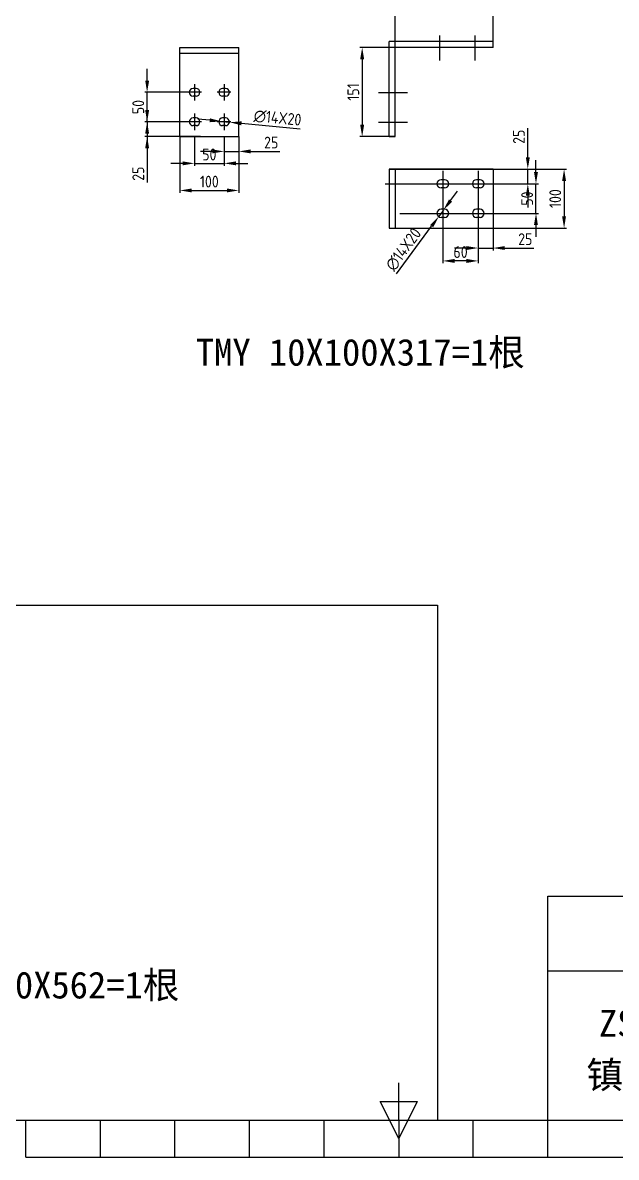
# Model space of a CAD drawing. Extents: x 619634 to 631942, y -3666 to 10046.
# Drawn here: x 621404 to 622410, y 975 to 2897 of the extents above; entities that cross this region are included whole.
import ezdxf

# ---------------------------------------------------------------- set-up
doc = ezdxf.new("R2010")
doc.units = 0
doc.header["$LTSCALE"] = 1000
doc.header["$MEASUREMENT"] = 0
doc.header["$PDMODE"] = 35
doc.linetypes.add('CENTER', pattern=[2, 1.25, -0.25, 0.25, -0.25])
doc.layers.get('0').update_dxf_attribs({"linetype": 'CONTINUOUS'})
doc.layers.get('Defpoints').update_dxf_attribs({"linetype": 'CONTINUOUS'})
for name, color, linetype in [('1-文字1', 7, 'CONTINUOUS'), ('FRAME050', 6, 'CONTINUOUS'), ('FRAME070', 5, 'CONTINUOUS'), ('标注', 3, 'CONTINUOUS')]:
    doc.layers.add(name, color=color, linetype=linetype)
doc.styles.get("Standard").update_dxf_attribs({"font": 'GBENOR', "bigfont": 'GBCBIG'})
doc.styles.add('STYLE2', font='', dxfattribs={"height": 7})
doc.styles.get('STYLE2').set_extended_font_data('SimSun')
doc.dimstyles.new('ISO-25', dxfattribs={"dimtxt": 2.5, "dimasz": 2.5, "dimexe": 1.25, "dimexo": 0.625, "dimtad": 1, "dimtxsty": 'Standard', "dimcen": 2.5, "dimadec": 0, "dimazin": 0, "dimtfac": 1, "dimtmove": 0, "dimatfit": 3, "dimfxl": 1, "dimarcsym": 0})

# ---------------------------------------------------------------- blocks, each defined once
blk = doc.blocks.new('*D1504')
at = {"layer": 'Defpoints', "color": 0}
for p in [(621615.1, 2729.4), (621695.5, 2729.4), (621705.6, 2704.4)]:
    blk.add_point(p, dxfattribs=at)
at = {"layer": '标注', "color": 0, "lineweight": -2}
for p, q in [((621615.1, 2749.4), (621615.1, 2769.4)), ((621695.5, 2729.4), (621611.1, 2729.4)), ((621615.1, 2729.4), (621615.1, 2704.4)), ((621705.6, 2704.4), (621611.1, 2704.4)), ((621615.1, 2684.4), (621615.1, 2626.8))]:
    blk.add_line(p, q, dxfattribs=at)
at = {"layer": '标注', "color": 0}
for points in [[(621611.8, 2749.4), (621618.5, 2749.4), (621615.1, 2729.4)], [(621611.8, 2684.4), (621618.5, 2684.4), (621615.1, 2704.4)]]:
    blk.add_solid(points, dxfattribs=at)
at = {"layer": '标注', "color": 0, "insert": (621600.1, 2641.5), "char_height": 20, "attachment_point": 5, "rotation": 90}
blk.add_mtext('25', dxfattribs=at)
blk = doc.blocks.new('*D1447')
at = {"layer": 'Defpoints', "color": 0}
for p in [(621615.1, 2779.4), (621689, 2779.4), (621689, 2729.4)]:
    blk.add_point(p, dxfattribs=at)
at = {"layer": '标注', "color": 0, "lineweight": -2}
for p, q in [((621615.1, 2799.4), (621615.1, 2819.4)), ((621689, 2779.4), (621611.1, 2779.4)), ((621615.1, 2729.4), (621615.1, 2779.4)), ((621689, 2729.4), (621611.1, 2729.4)), ((621615.1, 2709.4), (621615.1, 2689.4))]:
    blk.add_line(p, q, dxfattribs=at)
at = {"layer": '标注', "color": 0}
for points in [[(621611.8, 2799.4), (621618.5, 2799.4), (621615.1, 2779.4)], [(621611.8, 2709.4), (621618.5, 2709.4), (621615.1, 2729.4)]]:
    blk.add_solid(points, dxfattribs=at)
at = {"layer": '标注', "color": 0, "insert": (621600.1, 2754.4), "char_height": 20, "attachment_point": 5, "rotation": 90}
blk.add_mtext('50', dxfattribs=at)
blk = doc.blocks.new('*D1505')
at = {"layer": 'Defpoints', "color": 0}
for p in [(622047.1, 2855.4), (621979.5, 2704.4), (622035.2, 2704.4)]:
    blk.add_point(p, dxfattribs=at)
at = {"layer": '标注', "color": 0, "lineweight": -2}
for p, q in [((622047.1, 2855.4), (621975.5, 2855.4)), ((621979.5, 2835.4), (621979.5, 2724.4)), ((622035.2, 2704.4), (621975.5, 2704.4))]:
    blk.add_line(p, q, dxfattribs=at)
at = {"layer": '标注', "color": 0}
for points in [[(621976.1, 2835.4), (621982.8, 2835.4), (621979.5, 2855.4)], [(621976.1, 2724.4), (621982.8, 2724.4), (621979.5, 2704.4)]]:
    blk.add_solid(points, dxfattribs=at)
at = {"layer": '标注', "color": 0, "insert": (621964.5, 2779.9), "char_height": 20, "attachment_point": 5, "rotation": 90}
blk.add_mtext('151', dxfattribs=at)
blk = doc.blocks.new('*D1506')
at = {"layer": 'Defpoints', "color": 0}
for p in [(622201.2, 2923.6), (622035.2, 2855.4), (622201.2, 2855.4)]:
    blk.add_point(p, dxfattribs=at)
at = {"layer": '标注', "color": 0, "lineweight": -2}
for p, q in [((622035.2, 2855.4), (622035.2, 2927.6)), ((622055.2, 2923.6), (622181.2, 2923.6)), ((622201.2, 2855.4), (622201.2, 2927.6))]:
    blk.add_line(p, q, dxfattribs=at)
at = {"layer": '标注', "color": 0}
for points in [[(622055.2, 2927), (622055.2, 2920.3), (622035.2, 2923.6)], [(622181.2, 2927), (622181.2, 2920.3), (622201.2, 2923.6)]]:
    blk.add_solid(points, dxfattribs=at)
at = {"layer": '标注', "color": 0, "insert": (622118.2, 2938.6), "char_height": 20, "attachment_point": 5}
blk.add_mtext('166', dxfattribs=at)
blk = doc.blocks.new('*D1507')
at = {"layer": 'Defpoints', "color": 0}
for p in [(622176.2, 2549.3), (622201.2, 2549.3), (622176.2, 2515.5)]:
    blk.add_point(p, dxfattribs=at)
at = {"layer": '标注', "color": 0, "lineweight": -2}
for p, q in [((622176.2, 2549.3), (622176.2, 2511.5)), ((622201.2, 2549.3), (622201.2, 2511.5)), ((622156.2, 2515.5), (622136.2, 2515.5)), ((622176.2, 2515.5), (622201.2, 2515.5)), ((622221.2, 2515.5), (622270.6, 2515.5))]:
    blk.add_line(p, q, dxfattribs=at)
at = {"layer": '标注', "color": 0}
for points in [[(622156.2, 2518.8), (622156.2, 2512.2), (622176.2, 2515.5)], [(622221.2, 2518.8), (622221.2, 2512.2), (622201.2, 2515.5)]]:
    blk.add_solid(points, dxfattribs=at)
at = {"layer": '标注', "color": 0, "insert": (622255.9, 2530.5), "char_height": 20, "attachment_point": 5}
blk.add_mtext('25', dxfattribs=at)
blk = doc.blocks.new('*D1508')
at = {"layer": 'Defpoints', "color": 0}
for p in [(622116.2, 2555.9), (622176.2, 2555.9), (622116.2, 2493.7)]:
    blk.add_point(p, dxfattribs=at)
at = {"layer": '标注', "color": 0, "lineweight": -2}
for p, q in [((622116.2, 2555.9), (622116.2, 2489.7)), ((622176.2, 2555.9), (622176.2, 2489.7)), ((622156.2, 2493.7), (622136.2, 2493.7))]:
    blk.add_line(p, q, dxfattribs=at)
at = {"layer": '标注', "color": 0}
for points in [[(622136.2, 2497), (622136.2, 2490.3), (622116.2, 2493.7)], [(622156.2, 2497), (622156.2, 2490.3), (622176.2, 2493.7)]]:
    blk.add_solid(points, dxfattribs=at)
at = {"layer": '标注', "color": 0, "insert": (622146.2, 2508.7), "char_height": 20, "attachment_point": 5}
blk.add_mtext('60', dxfattribs=at)
blk = doc.blocks.new('*D1448')
at = {"layer": 'Defpoints', "color": 0}
for p in [(622117.3, 2579.9), (622109, 2568.6)]:
    blk.add_point(p, dxfattribs=at)
at = {"layer": '标注', "color": 0, "lineweight": -2}
for p, q in [((622129.2, 2596), (622141.1, 2612.1)), ((622117.3, 2579.9), (622109, 2568.6)), ((622037.9, 2472), (622097.2, 2552.5))]:
    blk.add_line(p, q, dxfattribs=at)
at = {"layer": '标注', "color": 0}
for points in [[(622126.5, 2598), (622131.9, 2594), (622117.3, 2579.9)], [(622094.5, 2554.5), (622099.9, 2550.6), (622109, 2568.6)]]:
    blk.add_solid(points, dxfattribs=at)
at = {"layer": '标注', "color": 0, "insert": (622049.5, 2513.1), "char_height": 20, "attachment_point": 5, "rotation": 53.6327}
blk.add_mtext('∅14X20', dxfattribs=at)
blk = doc.blocks.new('*D1449')
at = {"layer": 'Defpoints', "color": 0}
for p in [(621741.1, 2730.1), (621755, 2728.7)]:
    blk.add_point(p, dxfattribs=at)
at = {"layer": '标注', "color": 0, "lineweight": -2}
for p, q in [((621721.2, 2732), (621701.3, 2733.9)), ((621741.1, 2730.1), (621755, 2728.7)), ((621874.5, 2717), (621774.9, 2726.7))]:
    blk.add_line(p, q, dxfattribs=at)
at = {"layer": '标注', "color": 0}
for points in [[(621721.5, 2735.3), (621720.8, 2728.7), (621741.1, 2730.1)], [(621775.2, 2730.1), (621774.6, 2723.4), (621755, 2728.7)]]:
    blk.add_solid(points, dxfattribs=at)
at = {"layer": '标注', "color": 0, "insert": (621836.1, 2735.8), "char_height": 20, "attachment_point": 5, "rotation": 354.4153}
blk.add_mtext('∅14X20', dxfattribs=at)
blk = doc.blocks.new('*D1450')
at = {"layer": 'Defpoints', "color": 0}
for p in [(622018.2, 2624.3), (622274, 2624.3), (622201.2, 2574.3)]:
    blk.add_point(p, dxfattribs=at)
at = {"layer": '标注', "color": 0, "lineweight": -2}
for p, q in [((622274, 2644.3), (622274, 2664.3)), ((622018.2, 2624.3), (622278, 2624.3)), ((622274, 2574.3), (622274, 2624.3)), ((622201.2, 2574.3), (622278, 2574.3)), ((622274, 2554.3), (622274, 2534.3))]:
    blk.add_line(p, q, dxfattribs=at)
at = {"layer": '标注', "color": 0}
for points in [[(622270.6, 2644.3), (622277.3, 2644.3), (622274, 2624.3)], [(622270.6, 2554.3), (622277.3, 2554.3), (622274, 2574.3)]]:
    blk.add_solid(points, dxfattribs=at)
at = {"layer": '标注', "color": 0, "insert": (622259, 2599.3), "char_height": 20, "attachment_point": 5, "rotation": 90}
blk.add_mtext('50', dxfattribs=at)
blk = doc.blocks.new('*D1509')
at = {"layer": 'Defpoints', "color": 0}
for p in [(622192.3, 2649.3), (622260.1, 2649.3), (622192.3, 2624.3)]:
    blk.add_point(p, dxfattribs=at)
at = {"layer": '标注', "color": 0, "lineweight": -2}
for p, q in [((622260.1, 2669.3), (622260.1, 2718.7)), ((622192.3, 2649.3), (622264.1, 2649.3)), ((622260.1, 2624.3), (622260.1, 2649.3)), ((622192.3, 2624.3), (622264.1, 2624.3)), ((622260.1, 2604.3), (622260.1, 2584.3))]:
    blk.add_line(p, q, dxfattribs=at)
at = {"layer": '标注', "color": 0}
for points in [[(622256.8, 2669.3), (622263.5, 2669.3), (622260.1, 2649.3)], [(622256.8, 2604.3), (622263.5, 2604.3), (622260.1, 2624.3)]]:
    blk.add_solid(points, dxfattribs=at)
at = {"layer": '标注', "color": 0, "insert": (622245.1, 2704), "char_height": 20, "attachment_point": 5, "rotation": 90}
blk.add_mtext('25', dxfattribs=at)
blk = doc.blocks.new('*D1510')
at = {"layer": 'Defpoints', "color": 0}
for p in [(622201.2, 2649.3), (622201.2, 2549.3), (622321.6, 2549.3)]:
    blk.add_point(p, dxfattribs=at)
at = {"layer": '标注', "color": 0, "lineweight": -2}
for p, q in [((622201.2, 2649.3), (622325.6, 2649.3)), ((622321.6, 2629.3), (622321.6, 2569.3)), ((622201.2, 2549.3), (622325.6, 2549.3))]:
    blk.add_line(p, q, dxfattribs=at)
at = {"layer": '标注', "color": 0}
for points in [[(622318.3, 2629.3), (622324.9, 2629.3), (622321.6, 2649.3)], [(622318.3, 2569.3), (622324.9, 2569.3), (622321.6, 2549.3)]]:
    blk.add_solid(points, dxfattribs=at)
at = {"layer": '标注', "color": 0, "insert": (622306.6, 2599.3), "char_height": 20, "attachment_point": 5, "rotation": 90}
blk.add_mtext('100', dxfattribs=at)
blk = doc.blocks.new('*D1451')
at = {"layer": 'Defpoints', "color": 0}
for p in [(621670.5, 2704.4), (621770.5, 2704.4), (621770.5, 2613.1)]:
    blk.add_point(p, dxfattribs=at)
at = {"layer": '标注', "color": 0, "lineweight": -2}
for p, q in [((621670.5, 2704.4), (621670.5, 2609.1)), ((621770.5, 2704.4), (621770.5, 2609.1)), ((621690.5, 2613.1), (621750.5, 2613.1))]:
    blk.add_line(p, q, dxfattribs=at)
at = {"layer": '标注', "color": 0}
for points in [[(621690.5, 2616.4), (621690.5, 2609.8), (621670.5, 2613.1)], [(621750.5, 2616.4), (621750.5, 2609.8), (621770.5, 2613.1)]]:
    blk.add_solid(points, dxfattribs=at)
at = {"layer": '标注', "color": 0, "insert": (621720.5, 2628.1), "char_height": 20, "attachment_point": 5}
blk.add_mtext('100', dxfattribs=at)
blk = doc.blocks.new('*D1452')
at = {"layer": 'Defpoints', "color": 0}
for p in [(621695.5, 2704.4), (621745.5, 2704.4), (621745.5, 2659)]:
    blk.add_point(p, dxfattribs=at)
at = {"layer": '标注', "color": 0, "lineweight": -2}
for p, q in [((621695.5, 2704.4), (621695.5, 2655)), ((621745.5, 2704.4), (621745.5, 2655)), ((621675.5, 2659), (621655.5, 2659)), ((621695.5, 2659), (621745.5, 2659)), ((621765.5, 2659), (621785.5, 2659))]:
    blk.add_line(p, q, dxfattribs=at)
at = {"layer": '标注', "color": 0}
for points in [[(621675.5, 2662.3), (621675.5, 2655.7), (621695.5, 2659)], [(621765.5, 2662.3), (621765.5, 2655.7), (621745.5, 2659)]]:
    blk.add_solid(points, dxfattribs=at)
at = {"layer": '标注', "color": 0, "insert": (621720.5, 2674), "char_height": 20, "attachment_point": 5}
blk.add_mtext('50', dxfattribs=at)
blk = doc.blocks.new('*D1453')
at = {"layer": 'Defpoints', "color": 0}
for p in [(621745.5, 2704.4), (621770.5, 2704.4), (621770.5, 2679.2)]:
    blk.add_point(p, dxfattribs=at)
at = {"layer": '标注', "color": 0, "lineweight": -2}
for p, q in [((621745.5, 2704.4), (621745.5, 2675.2)), ((621770.5, 2704.4), (621770.5, 2675.2)), ((621725.5, 2679.2), (621705.5, 2679.2)), ((621745.5, 2679.2), (621770.5, 2679.2)), ((621790.5, 2679.2), (621840, 2679.2))]:
    blk.add_line(p, q, dxfattribs=at)
at = {"layer": '标注', "color": 0}
for points in [[(621725.5, 2682.6), (621725.5, 2675.9), (621745.5, 2679.2)], [(621790.5, 2682.6), (621790.5, 2675.9), (621770.5, 2679.2)]]:
    blk.add_solid(points, dxfattribs=at)
at = {"layer": '标注', "color": 0, "insert": (621825.3, 2694.2), "char_height": 20, "attachment_point": 5}
blk.add_mtext('25', dxfattribs=at)

msp = doc.modelspace()

# ---------------------------------------------------------------- linework, layer by layer
at = {"color": 0, "linetype": 'CENTER'}
for p, q in [((622111.194, 2833.242), (622111.194, 2875.703)), ((622171.194, 2833.242), (622171.194, 2875.703)), ((622116.194, 2646.482), (622116.194, 2544.585)), ((622176.194, 2646.482), (622176.194, 2544.585)), ((622043.589, 2624.276), (622210.113, 2624.276)), ((622043.413, 2574.276), (622207.009, 2574.276))]:
    msp.add_line(p, q, dxfattribs=at)
at = {"color": 0}
for p, q in [((621770.542, 2704.37), (621770.542, 2855.37)), ((621770.542, 2845.37), (621670.542, 2845.37)), ((622201.194, 2649.276), (622025.194, 2649.276)), ((622025.194, 2649.276), (622201.194, 2649.276)), ((622025.194, 2649.276), (622025.194, 2549.276)), ((622035.194, 2649.276), (622035.194, 2549.276)), ((622201.194, 2649.276), (622201.194, 2549.276)), ((622119.194, 2631.276), (622113.194, 2631.276)), ((622119.194, 2617.276), (622113.194, 2617.276)), ((622179.194, 2631.276), (622173.194, 2631.276)), ((622179.194, 2617.276), (622173.194, 2617.276)), ((622119.194, 2581.276), (622113.194, 2581.276)), ((622179.194, 2581.276), (622173.194, 2581.276)), ((622119.194, 2567.276), (622113.194, 2567.276)), ((622179.194, 2567.276), (622173.194, 2567.276)), ((622025.194, 2549.276), (622201.194, 2549.276))]:
    msp.add_line(p, q, dxfattribs=at)
at = {"color": 7}
for p, q in [((621698.042, 2785.87), (621693.042, 2785.87)), ((621698.042, 2772.87), (621693.042, 2772.87)), ((621748.042, 2785.87), (621743.042, 2785.87)), ((621748.042, 2772.87), (621743.042, 2772.87)), ((621698.042, 2735.87), (621693.042, 2735.87)), ((621748.042, 2735.87), (621743.042, 2735.87)), ((621698.042, 2722.87), (621693.042, 2722.87)), ((621748.042, 2722.87), (621743.042, 2722.87))]:
    msp.add_line(p, q, dxfattribs=at)
for centre, start, end in [((621693.042, 2779.37), 90, 270), ((621698.042, 2779.37), 270, 90), ((621743.042, 2779.37), 90, 270), ((621748.042, 2779.37), 270, 90), ((621693.042, 2729.37), 90, 270), ((621698.042, 2729.37), 270, 90), ((621743.042, 2729.37), 90, 270), ((621748.042, 2729.37), 270, 90)]:
    msp.add_arc(centre, 6.5, start, end, dxfattribs=at)
at = {"color": 0}
for centre, start, end in [((622113.194, 2624.276), 90, 270), ((622119.194, 2624.276), 270, 90), ((622173.194, 2624.276), 90, 270), ((622179.194, 2624.276), 270, 90), ((622113.194, 2574.276), 90, 270), ((622119.194, 2574.276), 270, 90), ((622173.194, 2574.276), 90, 270), ((622179.194, 2574.276), 270, 90)]:
    msp.add_arc(centre, 7, start, end, dxfattribs=at)
at = {"layer": 'FRAME050'}
for p, q in [((622041.322, 1037.878), (622041.322, 1101.058)), ((622009.732, 1069.468), (622072.912, 1069.468)), ((622041.322, 1006.288), (622009.732, 1069.468)), ((622072.912, 1069.468), (622041.322, 1006.288)), ((621409.522, 974.698), (621409.522, 1037.878)), ((621535.882, 974.698), (621535.882, 1037.878)), ((621662.242, 974.698), (621662.242, 1037.878)), ((621788.602, 974.698), (621788.602, 1037.878)), ((621914.962, 974.698), (621914.962, 1037.878)), ((622041.322, 1037.878), (622041.322, 974.698)), ((622167.682, 974.698), (622167.682, 1037.878)), ((622294.042, 974.698), (622294.042, 1037.878)), ((621409.522, 974.698), (622673.122, 974.698))]:
    msp.add_line(p, q, dxfattribs=at)
at = {"layer": 'FRAME070'}
for p, q in [((622294.042, 1037.878), (622294.042, 1416.958)), ((622294.042, 1416.958), (624852.377, 1416.958)), ((622294.042, 1290.598), (624852.377, 1290.598)), ((620021.6, 1037.878), (624852.377, 1037.878))]:
    msp.add_line(p, q, dxfattribs=at)
at = {"layer": '标注', "color": 0}
for p, q in [((622201.194, 2865.37), (622025.194, 2865.37)), ((622025.194, 2704.37), (622025.194, 2865.37)), ((622201.194, 2855.37), (622201.194, 2865.37)), ((621670.542, 2704.37), (621670.542, 2855.37)), ((621670.542, 2855.37), (621770.542, 2855.37)), ((622035.194, 2704.37), (622035.194, 2855.37)), ((622201.194, 2855.37), (622035.194, 2855.37)), ((621695.542, 2793.37), (621695.542, 2765.37)), ((621745.542, 2793.37), (621745.542, 2765.37)), ((621707.042, 2779.37), (621684.042, 2779.37)), ((621757.042, 2779.37), (621734.042, 2779.37)), ((622056.135, 2778.37), (622006.973, 2778.37)), ((621695.542, 2743.37), (621695.542, 2715.37)), ((621745.542, 2743.37), (621745.542, 2715.37)), ((621707.042, 2729.37), (621684.042, 2729.37)), ((621757.042, 2729.37), (621734.042, 2729.37)), ((622056.135, 2728.37), (622006.973, 2728.37)), ((621670.542, 2704.37), (621770.542, 2704.37)), ((622025.194, 2704.37), (622035.194, 2704.37)), ((620021.6, 1910.131), (622107.095, 1910.131)), ((622107.095, 1910.131), (622107.095, 1037.878))]:
    msp.add_line(p, q, dxfattribs=at)

# ---------------------------------------------------------------- texts
at = {"color": 7, "style": 'STYLE2'}
msp.add_text('镇江西门子母线有限公司', height=45.4896, dxfattribs=at).set_placement((622359.462, 1091.598))
at = {"color": 7, "insert": (622380.535, 1224.477), "char_height": 45.4896, "width": 93.30343, "attachment_point": 1, "style": 'STYLE2'}
msp.add_mtext('ZSB', dxfattribs=at)
at = {"layer": '1-文字1', "color": 0, "style": 'STYLE2'}
msp.add_text('TMY 10X100X317=1根', height=45.4896, dxfattribs=at).set_placement((621697.75, 2316.174))
at = {"layer": '标注', "color": 0, "style": 'STYLE2'}
msp.add_text('TMY 10X100X562=1根', height=45.4896, dxfattribs=at).set_placement((621112.573, 1243.874))

# ---------------------------------------------------------------- dimensions: what is measured, and where the dimension line sits
at = {"layer": '标注', "color": 0}
for base, p1, p2, picture, middle in [((622201.194, 2923.647), (622035.194, 2855.37), (622201.194, 2855.37), '*D1506', (622118.194, 2938.647)), ((621745.542, 2659.01), (621695.542, 2704.37), (621745.542, 2704.37), '*D1452', (621720.542, 2674.01)), ((621770.542, 2613.105), (621670.542, 2704.37), (621770.542, 2704.37), '*D1451', (621720.542, 2628.105)), ((622116.194, 2493.672), (622176.194, 2555.895), (622116.194, 2555.895), '*D1508', (622146.194, 2508.672))]:
    dim = msp.add_linear_dim(base=base, p1=p1, p2=p2, dimstyle='ISO-25', override={"dimscale": 8, "dimexe": 0.5, "dimexo": 0, "dimdec": 0, "dimtdec": 0}, dxfattribs=at)
    dim.commit()
    dim.dimension.update_dxf_attribs({"geometry": picture, "text_midpoint": middle})
for base, p1, p2, angle, picture, middle in [((621979.453, 2704.37), (622047.112, 2855.37), (622035.194, 2704.37), 270, '*D1505', (621964.453, 2779.87)), ((621615.119, 2779.37), (621689.042, 2729.37), (621689.042, 2779.37), 270, '*D1447', (621600.119, 2754.37)), ((622273.981, 2624.276), (622201.194, 2574.276), (622018.194, 2624.276), 90, '*D1450', (622258.981, 2599.276)), ((622321.597, 2549.276), (622201.194, 2649.276), (622201.194, 2549.276), 90, '*D1510', (622306.597, 2599.276))]:
    dim = msp.add_linear_dim(base=base, p1=p1, p2=p2, angle=angle, dimstyle='ISO-25', override={"dimscale": 8, "dimexe": 0.5, "dimexo": 0, "dimdec": 0, "dimtdec": 0}, dxfattribs=at)
    dim.commit()
    dim.dimension.update_dxf_attribs({"geometry": picture, "text_midpoint": middle})
for base, p1, p2, angle, picture, middle in [((621615.119, 2729.37), (621705.571, 2704.37), (621695.542, 2729.37), 270, '*D1504', (621615.119, 2641.535)), ((622260.148, 2649.276), (622192.288, 2624.276), (622192.288, 2649.276), 90, '*D1509', (622260.148, 2704))]:
    dim = msp.add_linear_dim(base=base, p1=p1, p2=p2, angle=angle, dimstyle='ISO-25', override={"dimscale": 8, "dimexe": 0.5, "dimexo": 0, "dimdec": 0, "dimtdec": 0}, dxfattribs=at)
    dim.commit()
    dim.dimension.update_dxf_attribs({"geometry": picture, "text_midpoint": middle, "dimtype": 160})
for p1, p2, picture, middle in [((621741.075, 2730.051), (621755.009, 2728.689), '*D1449', (621836.095, 2735.832)), ((622117.345, 2579.913), (622109.043, 2568.64), '*D1448', (622049.524, 2513.11))]:
    dim = msp.add_diameter_dim_2p(p1=p1, p2=p2, text='<>X20', dimstyle='ISO-25', override={"dimscale": 8, "dimexe": 0.5, "dimexo": 0, "dimdec": 0, "dimtdec": 0}, dxfattribs=at)
    dim.commit()
    dim.dimension.update_dxf_attribs({"geometry": picture, "text_midpoint": middle})
for base, p1, p2, picture, middle in [((621770.542, 2679.246), (621745.542, 2704.37), (621770.542, 2704.37), '*D1453', (621825.265, 2679.246)), ((622176.194, 2515.516), (622201.194, 2549.276), (622176.194, 2549.276), '*D1507', (622255.918, 2515.516))]:
    dim = msp.add_linear_dim(base=base, p1=p1, p2=p2, dimstyle='ISO-25', override={"dimscale": 8, "dimexe": 0.5, "dimexo": 0, "dimdec": 0, "dimtdec": 0}, dxfattribs=at)
    dim.commit()
    dim.dimension.update_dxf_attribs({"geometry": picture, "text_midpoint": middle, "dimtype": 160})

doc.saveas('drawing.dxf')
